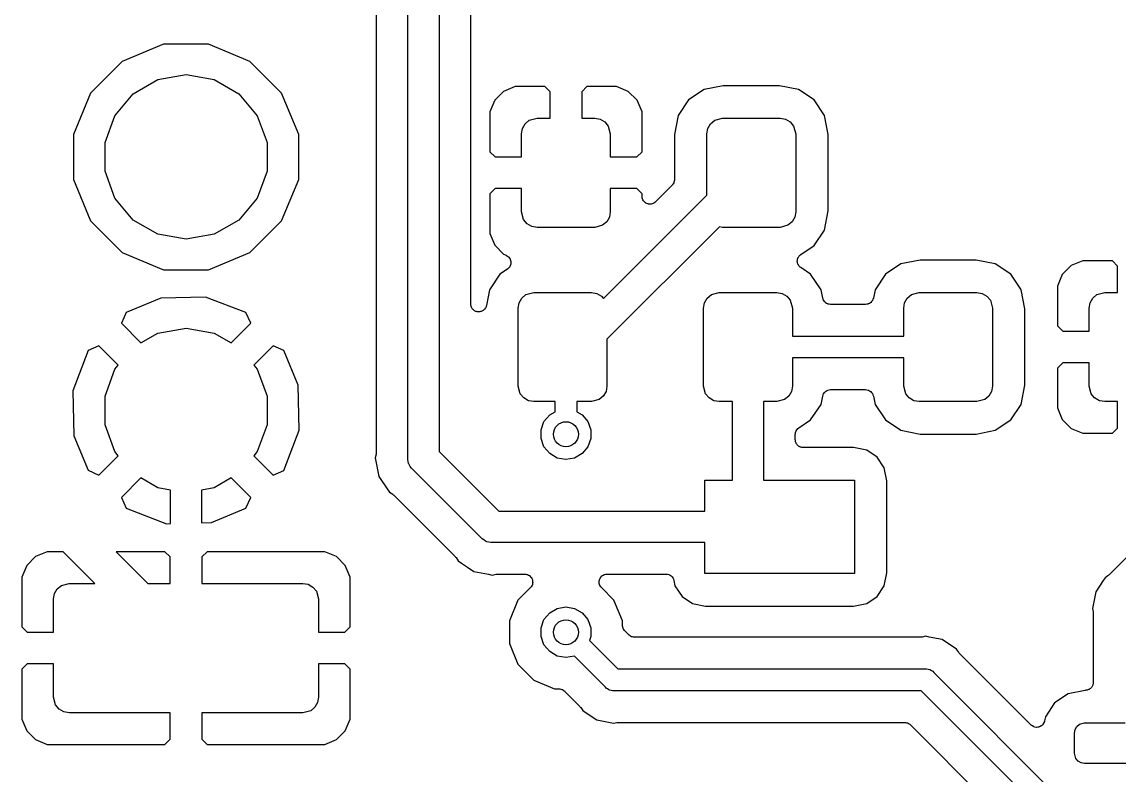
# Model space of a CAD drawing. Extents: x 51.7 to 143, y -96 to -37.9.
# Drawn here: x 110.52 to 128.13, y -68.71 to -56.64 of the extents above; entities that cross this region are included whole.
import ezdxf

# ---------------------------------------------------------------- set-up
doc = ezdxf.new("R2010")
doc.units = 0
doc.header["$MEASUREMENT"] = 0
doc.layers.add('BLACK', color=7, linetype='CONTINUOUS')

msp = doc.modelspace()

# ---------------------------------------------------------------- linework, layer by layer
at = {"layer": 'BLACK', "linetype": 'CONTINUOUS'}
for p, q in [((116.209, -53.3412), (116.209, -63.5398)), ((116.717, -63.6161), (116.717, -53.2649)), ((117.217, -53.3576), (117.217, -63.5234)), ((117.725, -61.1589), (117.725, -53.6206)), ((112.797, -56.993), (112.133, -57.2683)), ((113.517, -56.993), (112.797, -56.993)), ((114.181, -57.2683), (113.517, -56.993)), ((112.133, -57.2683), (111.624, -57.7769)), ((114.69, -57.7768), (114.181, -57.2683)), ((112.308, -57.7898), (112.706, -57.5606)), ((112.706, -57.5606), (113.157, -57.4809)), ((113.157, -57.4809), (113.608, -57.5606)), ((113.608, -57.5606), (114.006, -57.7898)), ((118.439, -57.672), (118.253, -57.7493)), ((118.915, -57.672), (118.439, -57.672)), ((118.999, -57.7564), (118.915, -57.672)), ((119.591, -57.672), (119.507, -57.7564)), ((120.067, -57.672), (119.591, -57.672)), ((120.253, -57.7493), (120.067, -57.672)), ((121.472, -57.7205), (121.222, -57.887)), ((121.778, -57.6596), (121.472, -57.7205)), ((122.678, -57.6596), (121.778, -57.6596)), ((122.984, -57.7205), (122.678, -57.6596)), ((123.234, -57.887), (122.984, -57.7205)), ((111.624, -57.7769), (111.349, -58.4414)), ((112.014, -58.141), (112.308, -57.7898)), ((114.006, -57.7898), (114.3, -58.141)), ((114.965, -58.4414), (114.69, -57.7768)), ((118.11, -57.8922), (118.032, -58.079)), ((118.253, -57.7493), (118.11, -57.8922)), ((118.999, -58.18), (118.999, -57.7564)), ((119.507, -57.7564), (119.507, -58.18)), ((120.396, -57.8922), (120.253, -57.7493)), ((120.474, -58.079), (120.396, -57.8922)), ((121.222, -57.887), (121.056, -58.1361)), ((123.4, -58.1361), (123.234, -57.887)), ((118.032, -58.079), (118.032, -58.7166)), ((120.474, -58.7166), (120.474, -58.079)), ((111.857, -58.5718), (112.014, -58.141)), ((114.3, -58.141), (114.457, -58.5718)), ((118.556, -58.3445), (118.599, -58.2693)), ((118.599, -58.2693), (118.665, -58.2135)), ((118.665, -58.2135), (118.79, -58.18)), ((118.79, -58.18), (118.999, -58.18)), ((119.507, -58.18), (119.715, -58.18)), ((119.715, -58.18), (119.801, -58.1951)), ((119.801, -58.1951), (119.876, -58.2385)), ((119.876, -58.2385), (119.932, -58.305)), ((121.056, -58.1361), (120.995, -58.4425)), ((121.531, -58.3445), (121.574, -58.2693)), ((121.574, -58.2693), (121.64, -58.2135)), ((121.64, -58.2135), (121.765, -58.18)), ((121.765, -58.18), (122.691, -58.18)), ((122.691, -58.18), (122.776, -58.1951)), ((122.776, -58.1951), (122.851, -58.2385)), ((122.851, -58.2385), (122.907, -58.305)), ((123.461, -58.4425), (123.4, -58.1361)), ((111.349, -58.4414), (111.349, -59.1606)), ((114.965, -59.1606), (114.965, -58.4414)), ((118.54, -58.43), (118.556, -58.3445)), ((118.54, -58.801), (118.54, -58.43)), ((119.932, -58.305), (119.965, -58.43)), ((119.965, -58.43), (119.965, -58.801)), ((120.995, -58.4425), (120.995, -59.1634)), ((121.515, -58.43), (121.531, -58.3445)), ((121.515, -59.4139), (121.515, -58.43)), ((122.907, -58.305), (122.941, -58.43)), ((122.941, -58.43), (122.941, -59.68)), ((123.461, -59.6675), (123.461, -58.4425)), ((111.857, -59.0302), (111.857, -58.5718)), ((114.457, -58.5718), (114.457, -59.0302)), ((118.032, -58.7166), (118.117, -58.801)), ((120.389, -58.801), (120.474, -58.7166)), ((118.117, -58.801), (118.54, -58.801)), ((119.965, -58.801), (120.389, -58.801)), ((112.014, -59.461), (111.857, -59.0302)), ((114.457, -59.0302), (114.3, -59.461)), ((111.349, -59.1606), (111.624, -59.8251)), ((114.69, -59.8252), (114.965, -59.1606)), ((118.117, -59.309), (118.032, -59.3934)), ((118.54, -59.309), (118.117, -59.309)), ((118.54, -59.68), (118.54, -59.309)), ((120.389, -59.309), (119.965, -59.309)), ((119.965, -59.309), (119.965, -59.68)), ((120.474, -59.3934), (120.389, -59.309)), ((120.958, -59.2532), (120.69, -59.5207)), ((120.961, -59.2486), (120.958, -59.2532)), ((120.965, -59.245), (120.961, -59.2486)), ((120.974, -59.2306), (120.965, -59.245)), ((120.983, -59.217), (120.974, -59.2306)), ((120.985, -59.2116), (120.983, -59.217)), ((120.987, -59.2068), (120.985, -59.2116)), ((120.99, -59.1905), (120.987, -59.2068)), ((120.995, -59.1744), (120.99, -59.1905)), ((120.995, -59.1634), (120.994, -59.1689)), ((120.994, -59.1689), (120.995, -59.1744)), ((112.308, -59.8122), (112.014, -59.461)), ((114.3, -59.461), (114.006, -59.8122)), ((118.032, -59.3934), (118.032, -60.031)), ((119.856, -61.0731), (121.515, -59.4139)), ((120.474, -59.4309), (120.474, -59.3934)), ((120.476, -59.4473), (120.474, -59.4309)), ((120.478, -59.4638), (120.476, -59.4473)), ((120.48, -59.4689), (120.478, -59.4638)), ((120.481, -59.4744), (120.48, -59.4689)), ((120.489, -59.4887), (120.481, -59.4744)), ((120.496, -59.5038), (120.489, -59.4887)), ((120.5, -59.5077), (120.496, -59.5038)), ((120.503, -59.5126), (120.5, -59.5077)), ((120.516, -59.5232), (120.503, -59.5126)), ((120.528, -59.535), (120.516, -59.5232)), ((120.533, -59.5373), (120.528, -59.535)), ((120.537, -59.5409), (120.533, -59.5373)), ((120.553, -59.5466), (120.537, -59.5409)), ((120.568, -59.5536), (120.553, -59.5466)), ((120.573, -59.5541), (120.568, -59.5536)), ((120.578, -59.556), (120.573, -59.5541)), ((120.595, -59.556), (120.578, -59.556)), ((120.612, -59.5574), (120.595, -59.556)), ((120.617, -59.556), (120.612, -59.5574)), ((120.623, -59.556), (120.617, -59.556)), ((120.638, -59.5503), (120.623, -59.556)), ((120.654, -59.546), (120.638, -59.5503)), ((120.659, -59.5428), (120.654, -59.546)), ((120.664, -59.5409), (120.659, -59.5428)), ((120.677, -59.5302), (120.664, -59.5409)), ((120.69, -59.5207), (120.677, -59.5302)), ((123.4, -59.9739), (123.461, -59.6675)), ((111.624, -59.8251), (112.133, -60.3337)), ((112.706, -60.0414), (112.308, -59.8122)), ((114.006, -59.8122), (113.608, -60.0414)), ((114.181, -60.3337), (114.69, -59.8252)), ((118.574, -59.805), (118.54, -59.68)), ((118.63, -59.8715), (118.574, -59.805)), ((119.907, -59.8407), (119.84, -59.8965)), ((119.95, -59.7655), (119.907, -59.8407)), ((119.965, -59.68), (119.95, -59.7655)), ((122.882, -59.8407), (122.816, -59.8965)), ((122.925, -59.7655), (122.882, -59.8407)), ((122.941, -59.68), (122.925, -59.7655)), ((118.032, -60.031), (118.11, -60.2178)), ((118.705, -59.9149), (118.63, -59.8715)), ((118.79, -59.93), (118.705, -59.9149)), ((119.715, -59.93), (118.79, -59.93)), ((119.84, -59.8965), (119.715, -59.93)), ((121.715, -59.9212), (119.911, -61.7251)), ((121.765, -59.93), (121.715, -59.9212)), ((122.691, -59.93), (121.765, -59.93)), ((122.816, -59.8965), (122.691, -59.93)), ((123.234, -60.223), (123.4, -59.9739)), ((113.157, -60.1211), (112.706, -60.0414)), ((113.608, -60.0414), (113.157, -60.1211)), ((112.133, -60.3337), (112.797, -60.609)), ((113.517, -60.609), (114.181, -60.3337)), ((118.11, -60.2178), (118.253, -60.3607)), ((118.253, -60.3607), (118.293, -60.3772)), ((118.293, -60.3772), (118.296, -60.3794)), ((118.296, -60.3794), (118.3, -60.3806)), ((118.3, -60.3806), (118.315, -60.3912)), ((122.996, -60.3892), (123.001, -60.3822)), ((123.001, -60.3822), (123.012, -60.374)), ((123.012, -60.374), (123.022, -60.3644)), ((123.022, -60.3644), (123.234, -60.223)), ((118.315, -60.3912), (118.33, -60.4009)), ((118.33, -60.4009), (118.332, -60.4042)), ((118.332, -60.4042), (118.336, -60.4067)), ((118.336, -60.4067), (118.346, -60.4216)), ((118.346, -60.4216), (118.357, -60.4358)), ((118.358, -60.5461), (118.351, -60.5627)), ((118.357, -60.4358), (118.358, -60.4399)), ((118.358, -60.4399), (118.36, -60.4433)), ((118.366, -60.53), (118.358, -60.5461)), ((118.36, -60.4433), (118.364, -60.4608)), ((118.364, -60.4608), (118.37, -60.4779)), ((118.368, -60.522), (118.366, -60.5259)), ((118.366, -60.5259), (118.366, -60.53)), ((118.369, -60.504), (118.368, -60.522)), ((118.371, -60.4862), (118.369, -60.504)), ((118.37, -60.4779), (118.37, -60.4821)), ((118.37, -60.4821), (118.371, -60.4862)), ((122.966, -60.4617), (122.969, -60.4483)), ((122.967, -60.47), (122.966, -60.4617)), ((122.966, -60.4783), (122.967, -60.47)), ((122.969, -60.4918), (122.966, -60.4783)), ((122.969, -60.4483), (122.971, -60.4345)), ((122.971, -60.5056), (122.969, -60.4918)), ((122.971, -60.4345), (122.974, -60.427)), ((122.974, -60.5131), (122.971, -60.5056)), ((122.974, -60.427), (122.976, -60.4189)), ((122.976, -60.5212), (122.974, -60.5131)), ((122.976, -60.4189), (122.984, -60.4074)), ((122.984, -60.5327), (122.976, -60.5212)), ((122.984, -60.4074), (122.99, -60.3949)), ((122.99, -60.5451), (122.984, -60.5327)), ((122.99, -60.3949), (122.996, -60.3892)), ((122.996, -60.5509), (122.99, -60.5451)), ((123.001, -60.5579), (122.996, -60.5509)), ((123.012, -60.5661), (123.001, -60.5579)), ((124.629, -60.5145), (124.38, -60.681)), ((124.936, -60.4536), (124.629, -60.5145)), ((125.835, -60.4536), (124.936, -60.4536)), ((126.142, -60.5145), (125.835, -60.4536)), ((126.391, -60.681), (126.142, -60.5145)), ((127.36, -60.5433), (127.217, -60.6862)), ((127.547, -60.466), (127.36, -60.5433)), ((128.022, -60.466), (127.547, -60.466)), ((128.106, -60.5504), (128.022, -60.466)), ((128.106, -60.974), (128.106, -60.5504)), ((112.797, -60.609), (113.517, -60.609)), ((118.193, -60.681), (118.027, -60.9301)), ((118.315, -60.6001), (118.193, -60.681)), ((118.318, -60.5972), (118.315, -60.6001)), ((118.321, -60.5952), (118.318, -60.5972)), ((118.333, -60.582), (118.321, -60.5952)), ((118.346, -60.5696), (118.333, -60.582)), ((118.348, -60.5658), (118.346, -60.5696)), ((118.351, -60.5627), (118.348, -60.5658)), ((123.022, -60.5756), (123.012, -60.5661)), ((123.18, -60.681), (123.022, -60.5756)), ((123.346, -60.9301), (123.18, -60.681)), ((124.38, -60.681), (124.214, -60.9301)), ((126.55, -60.9182), (126.391, -60.681)), ((127.217, -60.6862), (127.14, -60.873)), ((127.14, -60.873), (127.14, -61.5106)), ((112.75, -61.0667), (112.197, -61.2957)), ((113.471, -61.0485), (112.75, -61.0667)), ((114.117, -61.2974), (113.471, -61.0485)), ((118.027, -60.9301), (117.977, -61.1837)), ((118.502, -61.1385), (118.545, -61.0633)), ((118.545, -61.0633), (118.611, -61.0075)), ((118.611, -61.0075), (118.736, -60.974)), ((118.736, -60.974), (119.661, -60.974)), ((119.661, -60.974), (119.747, -60.9891)), ((119.747, -60.9891), (119.822, -61.0325)), ((119.822, -61.0325), (119.856, -61.0731)), ((121.477, -61.1385), (121.52, -61.0633)), ((121.52, -61.0633), (121.587, -61.0075)), ((121.587, -61.0075), (121.712, -60.974)), ((121.712, -60.974), (122.636, -60.974)), ((122.636, -60.974), (122.722, -60.9891)), ((122.722, -60.9891), (122.797, -61.0325)), ((122.797, -61.0325), (122.853, -61.099)), ((123.373, -61.0638), (123.346, -60.9301)), ((123.38, -61.0831), (123.373, -61.0638)), ((123.387, -61.1025), (123.38, -61.0831)), ((124.179, -61.0831), (124.172, -61.1025)), ((124.187, -61.0638), (124.179, -61.0831)), ((124.214, -60.9301), (124.187, -61.0638)), ((124.688, -61.1385), (124.731, -61.0633)), ((124.731, -61.0633), (124.798, -61.0075)), ((124.798, -61.0075), (124.923, -60.974)), ((124.923, -60.974), (125.848, -60.974)), ((125.848, -60.974), (125.934, -60.9891)), ((125.934, -60.9891), (126.009, -61.0325)), ((126.009, -61.0325), (126.065, -61.099)), ((126.55, -60.9183), (126.55, -60.9182)), ((126.557, -60.9301), (126.55, -60.9183)), ((126.618, -61.2365), (126.557, -60.9301)), ((127.663, -61.1385), (127.706, -61.0633)), ((127.706, -61.0633), (127.773, -61.0075)), ((127.773, -61.0075), (127.898, -60.974)), ((127.898, -60.974), (128.106, -60.974)), ((117.727, -61.1685), (117.725, -61.1589)), ((117.726, -61.1783), (117.727, -61.1685)), ((117.73, -61.1901), (117.726, -61.1783)), ((117.733, -61.2024), (117.73, -61.1901)), ((117.738, -61.2108), (117.733, -61.2024)), ((117.741, -61.22), (117.738, -61.2108)), ((117.748, -61.2298), (117.741, -61.22)), ((117.755, -61.2406), (117.748, -61.2298)), ((117.762, -61.2468), (117.755, -61.2406)), ((117.768, -61.2544), (117.762, -61.2468)), ((117.779, -61.2609), (117.768, -61.2544)), ((117.788, -61.2689), (117.779, -61.2609)), ((117.923, -61.2627), (117.915, -61.2689)), ((117.931, -61.258), (117.923, -61.2627)), ((117.94, -61.2486), (117.931, -61.258)), ((117.949, -61.2406), (117.94, -61.2486)), ((117.954, -61.2322), (117.949, -61.2406)), ((117.961, -61.2248), (117.954, -61.2322)), ((117.965, -61.2132), (117.961, -61.2248)), ((117.971, -61.2024), (117.965, -61.2132)), ((117.973, -61.1928), (117.971, -61.2024)), ((117.977, -61.1837), (117.973, -61.1928)), ((118.486, -61.224), (118.502, -61.1385)), ((118.486, -62.474), (118.486, -61.224)), ((121.462, -61.224), (121.477, -61.1385)), ((121.462, -62.474), (121.462, -61.224)), ((122.853, -61.099), (122.886, -61.224)), ((122.886, -61.224), (122.886, -61.674)), ((123.388, -61.1036), (123.387, -61.1025)), ((123.389, -61.1049), (123.388, -61.1036)), ((123.402, -61.1205), (123.389, -61.1049)), ((123.416, -61.1363), (123.402, -61.1205)), ((123.417, -61.137), (123.416, -61.1363)), ((123.418, -61.138), (123.417, -61.137)), ((123.436, -61.148), (123.418, -61.138)), ((123.454, -61.1583), (123.436, -61.148)), ((123.455, -61.1586), (123.454, -61.1583)), ((123.456, -61.1593), (123.455, -61.1586)), ((123.477, -61.1624), (123.456, -61.1593)), ((123.497, -61.166), (123.477, -61.1624)), ((124.062, -61.166), (123.497, -61.166)), ((124.083, -61.1624), (124.062, -61.166)), ((124.103, -61.1593), (124.083, -61.1624)), ((124.104, -61.1586), (124.103, -61.1593)), ((124.106, -61.1583), (124.104, -61.1586)), ((124.124, -61.148), (124.106, -61.1583)), ((124.142, -61.138), (124.124, -61.148)), ((124.143, -61.137), (124.142, -61.138)), ((124.144, -61.1363), (124.143, -61.137)), ((124.157, -61.1205), (124.144, -61.1363)), ((124.171, -61.1049), (124.157, -61.1205)), ((124.172, -61.1025), (124.171, -61.1036)), ((124.171, -61.1036), (124.171, -61.1049)), ((124.673, -61.224), (124.688, -61.1385)), ((124.673, -61.674), (124.673, -61.224)), ((126.065, -61.099), (126.098, -61.224)), ((126.098, -61.224), (126.098, -62.474)), ((126.618, -62.4615), (126.618, -61.2365)), ((127.648, -61.224), (127.663, -61.1385)), ((127.648, -61.595), (127.648, -61.224)), ((112.197, -61.2957), (112.119, -61.468)), ((114.195, -61.468), (114.117, -61.2974)), ((117.798, -61.2723), (117.788, -61.2689)), ((117.806, -61.2773), (117.798, -61.2723)), ((117.818, -61.2797), (117.806, -61.2773)), ((117.83, -61.284), (117.818, -61.2797)), ((117.84, -61.284), (117.83, -61.284)), ((117.849, -61.2859), (117.84, -61.284)), ((117.862, -61.284), (117.849, -61.2859)), ((117.874, -61.284), (117.862, -61.284)), ((117.883, -61.2807), (117.874, -61.284)), ((117.893, -61.2792), (117.883, -61.2807)), ((117.904, -61.2732), (117.893, -61.2792)), ((117.915, -61.2689), (117.904, -61.2732)), ((112.119, -61.468), (112.433, -61.7819)), ((112.706, -61.6246), (113.157, -61.5449)), ((113.157, -61.5449), (113.608, -61.6246)), ((113.881, -61.7819), (114.195, -61.468)), ((127.14, -61.5106), (127.224, -61.595)), ((127.224, -61.595), (127.648, -61.595)), ((112.433, -61.7819), (112.706, -61.6246)), ((113.608, -61.6246), (113.881, -61.7819)), ((119.911, -61.7251), (119.911, -62.474)), ((122.886, -61.674), (124.673, -61.674)), ((111.589, -61.9046), (111.341, -62.5509)), ((111.76, -61.8272), (111.589, -61.9046)), ((112.07, -62.1376), (111.76, -61.8272)), ((114.554, -61.8272), (114.244, -62.1376)), ((114.726, -61.9054), (114.554, -61.8272)), ((114.955, -62.4584), (114.726, -61.9054)), ((112.014, -62.205), (112.07, -62.1376)), ((114.244, -62.1376), (114.3, -62.205)), ((124.673, -62.024), (122.886, -62.024)), ((122.886, -62.024), (122.886, -62.474)), ((124.673, -62.474), (124.673, -62.024)), ((127.224, -62.103), (127.14, -62.1874)), ((127.648, -62.103), (127.224, -62.103)), ((127.648, -62.474), (127.648, -62.103)), ((111.857, -62.6358), (112.014, -62.205)), ((114.3, -62.205), (114.457, -62.6358)), ((127.14, -62.1874), (127.14, -62.825)), ((114.973, -63.1791), (114.955, -62.4584)), ((118.52, -62.599), (118.486, -62.474)), ((119.911, -62.474), (119.896, -62.5595)), ((121.495, -62.599), (121.462, -62.474)), ((122.886, -62.474), (122.871, -62.5595)), ((124.706, -62.599), (124.673, -62.474)), ((126.098, -62.474), (126.083, -62.5595)), ((126.557, -62.7679), (126.618, -62.4615)), ((127.681, -62.599), (127.648, -62.474)), ((111.341, -62.5509), (111.359, -63.2716)), ((111.857, -63.0942), (111.857, -62.6358)), ((114.457, -62.6358), (114.457, -63.0942)), ((118.576, -62.6655), (118.52, -62.599)), ((118.651, -62.7089), (118.576, -62.6655)), ((119.853, -62.6347), (119.786, -62.6905)), ((119.896, -62.5595), (119.853, -62.6347)), ((121.551, -62.6655), (121.495, -62.599)), ((121.626, -62.7089), (121.551, -62.6655)), ((122.828, -62.6347), (122.761, -62.6905)), ((122.871, -62.5595), (122.828, -62.6347)), ((123.346, -62.7679), (123.373, -62.6342)), ((123.373, -62.6342), (123.38, -62.6149)), ((123.38, -62.6149), (123.387, -62.5955)), ((123.387, -62.5955), (123.388, -62.5944)), ((123.388, -62.5944), (123.389, -62.5931)), ((123.389, -62.5931), (123.402, -62.5775)), ((123.402, -62.5775), (123.416, -62.5617)), ((123.416, -62.5617), (123.417, -62.561)), ((123.417, -62.561), (123.418, -62.56)), ((123.418, -62.56), (123.436, -62.55)), ((123.436, -62.55), (123.454, -62.5397)), ((123.454, -62.5397), (123.455, -62.5394)), ((123.455, -62.5394), (123.456, -62.5387)), ((123.456, -62.5387), (123.477, -62.5356)), ((123.477, -62.5356), (123.497, -62.532)), ((123.497, -62.532), (124.062, -62.532)), ((124.062, -62.532), (124.083, -62.5356)), ((124.083, -62.5356), (124.103, -62.5387)), ((124.103, -62.5387), (124.104, -62.5394)), ((124.104, -62.5394), (124.106, -62.5397)), ((124.106, -62.5397), (124.124, -62.55)), ((124.124, -62.55), (124.142, -62.56)), ((124.142, -62.56), (124.143, -62.561)), ((124.143, -62.561), (124.144, -62.5617)), ((124.144, -62.5617), (124.157, -62.5775)), ((124.157, -62.5775), (124.171, -62.5931)), ((124.171, -62.5931), (124.171, -62.5944)), ((124.171, -62.5944), (124.172, -62.5955)), ((124.172, -62.5955), (124.179, -62.6149)), ((124.179, -62.6149), (124.187, -62.6342)), ((124.187, -62.6342), (124.214, -62.7679)), ((124.762, -62.6655), (124.706, -62.599)), ((124.837, -62.7089), (124.762, -62.6655)), ((126.04, -62.6347), (125.973, -62.6905)), ((126.083, -62.5595), (126.04, -62.6347)), ((127.737, -62.6655), (127.681, -62.599)), ((127.812, -62.7089), (127.737, -62.6655)), ((118.736, -62.724), (118.651, -62.7089)), ((119.078, -62.724), (118.736, -62.724)), ((119.078, -62.8852), (119.078, -62.724)), ((119.661, -62.724), (119.428, -62.724)), ((119.428, -62.724), (119.428, -62.8852)), ((119.786, -62.6905), (119.661, -62.724)), ((121.712, -62.724), (121.626, -62.7089)), ((121.924, -62.724), (121.712, -62.724)), ((121.924, -63.981), (121.924, -62.724)), ((122.636, -62.724), (122.424, -62.724)), ((122.424, -62.724), (122.424, -63.981)), ((122.761, -62.6905), (122.636, -62.724)), ((123.18, -63.017), (123.346, -62.7679)), ((124.214, -62.7679), (124.38, -63.017)), ((124.923, -62.724), (124.837, -62.7089)), ((125.848, -62.724), (124.923, -62.724)), ((125.973, -62.6905), (125.848, -62.724)), ((126.391, -63.017), (126.557, -62.7679)), ((127.14, -62.825), (127.217, -63.0118)), ((127.898, -62.724), (127.812, -62.7089)), ((128.106, -62.724), (127.898, -62.724)), ((128.106, -63.1476), (128.106, -62.724)), ((118.901, -63.0429), (118.992, -62.9349)), ((118.992, -62.9349), (119.078, -62.8852)), ((119.428, -62.8852), (119.514, -62.9349)), ((119.514, -62.9349), (119.605, -63.0429)), ((122.988, -63.1447), (123.18, -63.017)), ((124.38, -63.017), (124.629, -63.1835)), ((126.142, -63.1835), (126.391, -63.017)), ((127.217, -63.0118), (127.36, -63.1547)), ((112.014, -63.525), (111.857, -63.0942)), ((114.457, -63.0942), (114.3, -63.525)), ((114.725, -63.8254), (114.973, -63.1791)), ((118.853, -63.1755), (118.901, -63.0429)), ((118.853, -63.3165), (118.853, -63.1755)), ((119.605, -63.0429), (119.653, -63.1755)), ((119.653, -63.1755), (119.653, -63.3165)), ((122.94, -63.2069), (122.949, -63.1913)), ((122.949, -63.1913), (122.957, -63.1752)), ((122.957, -63.1752), (122.96, -63.1723)), ((122.96, -63.1723), (122.962, -63.1687)), ((122.962, -63.1687), (122.975, -63.1571)), ((122.975, -63.1571), (122.988, -63.1447)), ((124.629, -63.1835), (124.936, -63.2444)), ((125.835, -63.2444), (126.142, -63.1835)), ((127.36, -63.1547), (127.547, -63.232)), ((128.022, -63.232), (128.106, -63.1476)), ((111.359, -63.2716), (111.588, -63.8246)), ((118.901, -63.4491), (118.853, -63.3165)), ((119.653, -63.3165), (119.605, -63.4491)), ((122.932, -63.2503), (122.935, -63.2326)), ((122.932, -63.3336), (122.932, -63.2503)), ((122.934, -63.3445), (122.932, -63.3336)), ((122.934, -63.3556), (122.934, -63.3445)), ((122.938, -63.3661), (122.934, -63.3556)), ((122.935, -63.2326), (122.937, -63.2148)), ((122.937, -63.2148), (122.939, -63.211)), ((122.94, -63.377), (122.938, -63.3661)), ((122.939, -63.211), (122.94, -63.2069)), ((124.936, -63.2444), (125.835, -63.2444)), ((127.547, -63.232), (128.022, -63.232)), ((112.07, -63.5924), (112.014, -63.525)), ((114.3, -63.525), (114.244, -63.5924)), ((116.209, -63.5398), (116.207, -63.5521)), ((116.207, -63.5521), (116.207, -63.5646)), ((117.217, -63.5234), (118.175, -64.481)), ((118.992, -63.5571), (118.901, -63.4491)), ((119.605, -63.4491), (119.514, -63.5571)), ((122.945, -63.3866), (122.94, -63.377)), ((122.949, -63.3971), (122.945, -63.3866)), ((122.956, -63.4056), (122.949, -63.3971)), ((122.962, -63.4152), (122.956, -63.4056)), ((122.97, -63.4223), (122.962, -63.4152)), ((122.977, -63.4308), (122.97, -63.4223)), ((122.987, -63.4364), (122.977, -63.4308)), ((122.995, -63.4435), (122.987, -63.4364)), ((123.006, -63.4473), (122.995, -63.4435)), ((123.016, -63.4529), (123.006, -63.4473)), ((123.027, -63.4548), (123.016, -63.4529)), ((123.037, -63.4586), (123.027, -63.4548)), ((123.048, -63.4586), (123.037, -63.4586)), ((123.059, -63.4606), (123.048, -63.4586)), ((123.869, -63.4606), (123.059, -63.4606)), ((124.08, -63.5025), (123.869, -63.4606)), ((124.248, -63.6148), (124.08, -63.5025)), ((111.76, -63.9028), (112.07, -63.5924)), ((114.244, -63.5924), (114.554, -63.9028)), ((116.207, -63.5646), (116.194, -63.627)), ((116.194, -63.627), (116.253, -63.9228)), ((116.714, -63.6491), (116.717, -63.6161)), ((116.723, -63.6812), (116.714, -63.6491)), ((116.728, -63.7138), (116.723, -63.6812)), ((116.734, -63.7235), (116.728, -63.7138)), ((116.737, -63.7343), (116.734, -63.7235)), ((119.114, -63.6277), (118.992, -63.5571)), ((119.253, -63.6522), (119.114, -63.6277)), ((119.392, -63.6277), (119.253, -63.6522)), ((119.514, -63.5571), (119.392, -63.6277)), ((124.361, -63.7828), (124.248, -63.6148)), ((111.588, -63.8246), (111.76, -63.9028)), ((114.554, -63.9028), (114.725, -63.8254)), ((116.756, -63.7615), (116.737, -63.7343)), ((116.773, -63.7902), (116.756, -63.7615)), ((116.798, -63.8115), (116.773, -63.7902)), ((117.887, -64.9001), (116.798, -63.8115)), ((124.402, -63.9935), (124.361, -63.7828)), ((112.433, -63.9481), (112.119, -64.262)), ((112.706, -64.1054), (112.433, -63.9481)), ((113.881, -63.9481), (113.608, -64.1054)), ((114.195, -64.262), (113.881, -63.9481)), ((116.253, -63.9228), (116.385, -64.1206)), ((121.482, -64.481), (121.482, -63.981)), ((121.482, -63.981), (121.924, -63.981)), ((122.424, -63.981), (123.882, -63.981)), ((123.882, -63.981), (123.882, -65.481)), ((124.402, -65.4685), (124.402, -63.9935)), ((112.907, -64.141), (112.706, -64.1054)), ((112.907, -64.6799), (112.907, -64.141)), ((113.608, -64.1054), (113.407, -64.141)), ((113.407, -64.141), (113.407, -64.6673)), ((116.385, -64.1206), (116.385, -64.1206)), ((116.385, -64.1206), (116.421, -64.1735)), ((116.421, -64.1735), (116.473, -64.2088)), ((116.473, -64.2088), (116.482, -64.2175)), ((116.482, -64.2175), (116.493, -64.2246)), ((116.493, -64.2246), (117.473, -65.2054)), ((112.119, -64.262), (112.197, -64.4326)), ((114.117, -64.4343), (114.195, -64.262)), ((112.197, -64.4326), (112.843, -64.6815)), ((113.564, -64.6633), (114.117, -64.4343)), ((118.175, -64.481), (121.482, -64.481)), ((128.91, -64.561), (127.97, -65.5006)), ((112.843, -64.6815), (112.907, -64.6799)), ((113.407, -64.6673), (113.564, -64.6633)), ((117.908, -64.9255), (117.887, -64.9001)), ((117.937, -64.942), (117.908, -64.9255)), ((117.964, -64.9611), (117.937, -64.942)), ((110.931, -65.1295), (110.744, -65.2068)), ((111.187, -65.1295), (110.931, -65.1295)), ((111.695, -65.6375), (111.187, -65.1295)), ((112.036, -65.1295), (112.544, -65.6375)), ((112.819, -65.1295), (112.036, -65.1295)), ((112.903, -65.2139), (112.819, -65.1295)), ((113.495, -65.1295), (113.411, -65.2139)), ((115.383, -65.1295), (113.495, -65.1295)), ((115.57, -65.2068), (115.383, -65.1295)), ((117.975, -64.964), (117.964, -64.9611)), ((117.984, -64.9695), (117.975, -64.964)), ((118.017, -64.9753), (117.984, -64.9695)), ((118.049, -64.9839), (118.017, -64.9753)), ((118.082, -64.981), (118.049, -64.9839)), ((121.482, -64.981), (118.082, -64.981)), ((121.482, -65.481), (121.482, -64.981)), ((110.744, -65.2068), (110.601, -65.3497)), ((112.903, -65.6375), (112.903, -65.2139)), ((113.411, -65.2139), (113.411, -65.6375)), ((115.713, -65.3497), (115.57, -65.2068)), ((117.473, -65.2054), (117.481, -65.2156)), ((117.481, -65.2156), (117.489, -65.2246)), ((117.489, -65.2246), (117.525, -65.2775)), ((117.525, -65.2775), (117.577, -65.3128)), ((110.601, -65.3497), (110.524, -65.5365)), ((115.79, -65.5365), (115.713, -65.3497)), ((117.577, -65.3128), (117.674, -65.3774)), ((117.674, -65.3774), (117.674, -65.3774)), ((117.674, -65.3774), (117.775, -65.445)), ((117.775, -65.445), (118.009, -65.4914)), ((123.882, -65.481), (121.482, -65.481)), ((124.361, -65.6792), (124.402, -65.4685)), ((110.524, -65.5365), (110.524, -66.3366)), ((111.157, -65.671), (111.282, -65.6375)), ((111.282, -65.6375), (111.695, -65.6375)), ((112.544, -65.6375), (112.903, -65.6375)), ((113.411, -65.6375), (115.032, -65.6375)), ((115.032, -65.6375), (115.118, -65.6526)), ((115.118, -65.6526), (115.193, -65.696)), ((115.79, -66.3366), (115.79, -65.5365)), ((118.009, -65.4914), (118.009, -65.4914)), ((118.009, -65.4914), (118.071, -65.5038)), ((118.071, -65.5038), (118.133, -65.4914)), ((118.133, -65.4914), (118.146, -65.4912)), ((118.146, -65.4912), (118.158, -65.489)), ((118.158, -65.489), (118.594, -65.489)), ((118.594, -65.489), (118.611, -65.4919)), ((118.611, -65.4919), (118.627, -65.4933)), ((118.627, -65.4933), (118.632, -65.4957)), ((118.632, -65.4957), (118.638, -65.4967)), ((118.638, -65.4967), (118.652, -65.505)), ((118.652, -65.505), (118.667, -65.512)), ((118.667, -65.512), (118.671, -65.5159)), ((118.671, -65.5159), (118.676, -65.5187)), ((118.676, -65.5187), (118.687, -65.5314)), ((118.687, -65.5314), (118.698, -65.5432)), ((118.698, -65.5432), (118.701, -65.5482)), ((118.701, -65.5482), (118.704, -65.5525)), ((118.704, -65.5525), (118.71, -65.5681)), ((118.714, -65.6536), (118.709, -65.6697)), ((118.71, -65.5681), (118.717, -65.5831)), ((118.719, -65.6381), (118.714, -65.6536)), ((118.717, -65.5831), (118.717, -65.5887)), ((118.717, -65.5887), (118.719, -65.5939)), ((118.719, -65.5939), (118.719, -65.6105)), ((118.719, -65.6105), (118.721, -65.6271)), ((118.721, -65.6271), (118.719, -65.6325)), ((118.719, -65.6325), (118.719, -65.6381)), ((119.785, -65.6271), (119.787, -65.6105)), ((119.787, -65.6325), (119.785, -65.6271)), ((119.787, -65.5939), (119.789, -65.5887)), ((119.787, -65.6105), (119.787, -65.5939)), ((119.787, -65.6381), (119.787, -65.6325)), ((119.792, -65.6536), (119.787, -65.6381)), ((119.789, -65.5831), (119.796, -65.5681)), ((119.789, -65.5887), (119.789, -65.5831)), ((119.797, -65.6697), (119.792, -65.6536)), ((119.796, -65.5681), (119.802, -65.5525)), ((119.802, -65.5525), (119.805, -65.5482)), ((119.805, -65.5482), (119.808, -65.5432)), ((119.808, -65.5432), (119.819, -65.5314)), ((119.819, -65.5314), (119.83, -65.5187)), ((119.83, -65.5187), (119.835, -65.5159)), ((119.835, -65.5159), (119.839, -65.512)), ((119.839, -65.512), (119.854, -65.505)), ((119.854, -65.505), (119.868, -65.4967)), ((119.868, -65.4967), (119.874, -65.4957)), ((119.874, -65.4957), (119.879, -65.4933)), ((119.879, -65.4933), (119.895, -65.4919)), ((119.895, -65.4919), (119.912, -65.489)), ((119.912, -65.489), (120.861, -65.489)), ((120.861, -65.489), (120.882, -65.4926)), ((120.882, -65.4926), (120.902, -65.4957)), ((120.902, -65.4957), (120.903, -65.4964)), ((120.903, -65.4964), (120.905, -65.4967)), ((120.905, -65.4967), (120.923, -65.507)), ((120.923, -65.507), (120.941, -65.517)), ((120.941, -65.517), (120.942, -65.518)), ((120.942, -65.518), (120.943, -65.5187)), ((120.943, -65.5187), (120.956, -65.5346)), ((120.956, -65.5346), (120.97, -65.5501)), ((120.97, -65.5501), (120.97, -65.5514)), ((120.97, -65.5514), (120.971, -65.5525)), ((120.971, -65.5525), (120.978, -65.5719)), ((120.978, -65.5719), (120.986, -65.5912)), ((120.986, -65.5912), (121.003, -65.6792)), ((127.873, -65.5942), (127.754, -65.7735)), ((127.905, -65.5476), (127.873, -65.5942)), ((127.951, -65.5164), (127.905, -65.5476)), ((127.96, -65.5078), (127.951, -65.5164)), ((127.97, -65.5006), (127.96, -65.5078)), ((111.032, -65.8875), (111.047, -65.802)), ((111.047, -65.802), (111.09, -65.7268)), ((111.09, -65.7268), (111.157, -65.671)), ((115.193, -65.696), (115.249, -65.7625)), ((115.249, -65.7625), (115.282, -65.8875)), ((118.684, -65.7058), (118.483, -65.9067)), ((118.694, -65.6922), (118.684, -65.7058)), ((118.704, -65.6795), (118.694, -65.6922)), ((118.706, -65.6743), (118.704, -65.6795)), ((118.709, -65.6697), (118.706, -65.6743)), ((119.8, -65.6742), (119.797, -65.6697)), ((119.802, -65.6795), (119.8, -65.6742)), ((119.812, -65.6922), (119.802, -65.6795)), ((119.822, -65.7058), (119.812, -65.6922)), ((120.023, -65.9067), (119.822, -65.7058)), ((121.003, -65.6792), (121.116, -65.8472)), ((124.248, -65.8472), (124.361, -65.6792)), ((127.754, -65.7735), (127.701, -66.04)), ((111.032, -66.421), (111.032, -65.8875)), ((115.282, -65.8875), (115.282, -66.421)), ((118.483, -65.9067), (118.345, -66.2404)), ((119.114, -66.0393), (119.253, -66.0148)), ((119.253, -66.0148), (119.392, -66.0393)), ((120.161, -66.2404), (120.023, -65.9067)), ((121.116, -65.8472), (121.284, -65.9595)), ((121.284, -65.9595), (121.495, -66.0014)), ((121.495, -66.0014), (123.869, -66.0014)), ((123.869, -66.0014), (124.08, -65.9595)), ((124.08, -65.9595), (124.248, -65.8472)), ((118.901, -66.2179), (118.992, -66.1099)), ((118.992, -66.1099), (119.114, -66.0393)), ((119.392, -66.0393), (119.514, -66.1099)), ((119.514, -66.1099), (119.605, -66.2179)), ((127.701, -66.04), (127.712, -66.095)), ((127.712, -66.095), (127.712, -66.1075)), ((127.712, -66.1075), (127.714, -66.1198)), ((127.714, -66.1198), (127.714, -67.2266)), ((110.524, -66.3366), (110.608, -66.421)), ((115.706, -66.421), (115.79, -66.3366)), ((118.345, -66.2404), (118.345, -66.6016)), ((118.853, -66.3505), (118.901, -66.2179)), ((118.853, -66.4915), (118.853, -66.3505)), ((119.605, -66.2179), (119.653, -66.3505)), ((119.653, -66.3505), (119.653, -66.4915)), ((120.161, -66.3105), (120.161, -66.2404)), ((120.162, -66.316), (120.161, -66.3105)), ((120.161, -66.3216), (120.162, -66.316)), ((120.166, -66.3376), (120.161, -66.3216)), ((120.169, -66.3539), (120.166, -66.3376)), ((120.171, -66.3588), (120.169, -66.3539)), ((120.173, -66.3642), (120.171, -66.3588)), ((120.182, -66.3777), (120.173, -66.3642)), ((110.608, -66.421), (111.032, -66.421)), ((115.282, -66.421), (115.706, -66.421)), ((118.901, -66.6241), (118.853, -66.4915)), ((119.653, -66.4915), (119.631, -66.5516)), ((120.191, -66.3921), (120.182, -66.3777)), ((120.195, -66.3957), (120.191, -66.3921)), ((120.198, -66.4003), (120.195, -66.3957)), ((120.261, -66.4628), (120.198, -66.4003)), ((120.265, -66.466), (120.261, -66.4628)), ((120.269, -66.4703), (120.265, -66.466)), ((120.283, -66.4786), (120.269, -66.4703)), ((120.297, -66.4881), (120.283, -66.4786)), ((120.302, -66.4895), (120.297, -66.4881)), ((120.307, -66.4923), (120.302, -66.4895)), ((120.323, -66.4952), (120.307, -66.4923)), ((120.339, -66.4995), (120.323, -66.4952)), ((120.345, -66.499), (120.339, -66.4995)), ((120.351, -66.5), (120.345, -66.499)), ((124.946, -66.5), (120.351, -66.5)), ((124.959, -66.4978), (124.946, -66.5)), ((124.971, -66.4976), (124.959, -66.4978)), ((125.026, -66.4866), (124.971, -66.4976)), ((125.081, -66.4976), (125.026, -66.4866)), ((125.292, -66.5396), (125.081, -66.4976)), ((125.081, -66.4976), (125.081, -66.4976)), ((125.518, -66.6906), (125.292, -66.5396)), ((118.345, -66.6016), (118.483, -66.9353)), ((118.992, -66.7321), (118.901, -66.6241)), ((119.631, -66.5516), (120.087, -67.008)), ((125.55, -66.7372), (125.518, -66.6906)), ((119.114, -66.8027), (118.992, -66.7321)), ((119.253, -66.8272), (119.114, -66.8027)), ((119.388, -66.8034), (119.253, -66.8272)), ((119.886, -67.3013), (119.388, -66.8034)), ((125.558, -66.7462), (125.55, -66.7372)), ((125.565, -66.7565), (125.558, -66.7462)), ((126.718, -67.9091), (125.565, -66.7565)), ((110.608, -66.929), (110.524, -67.0134)), ((110.524, -67.0134), (110.524, -67.8135)), ((111.032, -66.929), (110.608, -66.929)), ((111.032, -67.4625), (111.032, -66.929)), ((115.282, -66.929), (115.282, -67.4625)), ((115.706, -66.929), (115.282, -66.929)), ((115.79, -67.0134), (115.706, -66.929)), ((115.79, -67.8135), (115.79, -67.0134)), ((118.483, -66.9353), (118.739, -67.1908)), ((120.087, -67.008), (125.018, -67.008)), ((125.018, -67.008), (125.041, -67.006)), ((125.041, -67.006), (125.064, -67.012)), ((125.064, -67.012), (125.087, -67.016)), ((125.087, -67.016), (125.094, -67.0199)), ((125.094, -67.0199), (125.101, -67.022)), ((125.101, -67.022), (125.12, -67.0353)), ((125.12, -67.0353), (125.14, -67.0469)), ((125.14, -67.0469), (125.155, -67.0647)), ((125.155, -67.0647), (127.384, -69.294)), ((118.739, -67.1908), (119.072, -67.329)), ((127.712, -67.2486), (127.708, -67.2591)), ((127.714, -67.2266), (127.712, -67.2375)), ((127.712, -67.2375), (127.712, -67.2486)), ((119.072, -67.329), (119.142, -67.329)), ((119.142, -67.329), (119.148, -67.33)), ((119.148, -67.33), (119.154, -67.3295)), ((119.154, -67.3295), (119.17, -67.3338)), ((119.17, -67.3338), (119.186, -67.3367)), ((119.186, -67.3367), (119.191, -67.3395)), ((119.191, -67.3395), (119.196, -67.3409)), ((119.196, -67.3409), (119.21, -67.3504)), ((119.21, -67.3504), (119.224, -67.3587)), ((119.224, -67.3587), (119.228, -67.363)), ((119.228, -67.363), (119.232, -67.3662)), ((119.232, -67.3662), (119.476, -67.6095)), ((119.901, -67.3191), (119.886, -67.3013)), ((119.921, -67.3307), (119.901, -67.3191)), ((119.94, -67.344), (119.921, -67.3307)), ((119.947, -67.3461), (119.94, -67.344)), ((119.954, -67.35), (119.947, -67.3461)), ((119.977, -67.354), (119.954, -67.35)), ((120, -67.36), (119.977, -67.354)), ((120.023, -67.358), (120, -67.36)), ((124.954, -67.358), (120.023, -67.358)), ((127.183, -69.5873), (124.954, -67.358)), ((127.314, -67.4078), (127.093, -67.5553)), ((127.587, -67.3535), (127.314, -67.4078)), ((127.598, -67.3516), (127.587, -67.3535)), ((127.609, -67.3516), (127.598, -67.3516)), ((127.619, -67.3478), (127.609, -67.3516)), ((127.63, -67.3459), (127.619, -67.3478)), ((127.64, -67.3403), (127.63, -67.3459)), ((127.65, -67.3365), (127.64, -67.3403)), ((127.659, -67.3294), (127.65, -67.3365)), ((127.669, -67.3238), (127.659, -67.3294)), ((127.676, -67.3153), (127.669, -67.3238)), ((127.684, -67.3082), (127.676, -67.3153)), ((127.69, -67.2986), (127.684, -67.3082)), ((127.697, -67.2901), (127.69, -67.2986)), ((127.701, -67.2796), (127.697, -67.2901)), ((127.706, -67.27), (127.701, -67.2796)), ((127.708, -67.2591), (127.706, -67.27)), ((111.065, -67.5875), (111.032, -67.4625)), ((111.121, -67.654), (111.065, -67.5875)), ((115.267, -67.548), (115.224, -67.6232)), ((115.282, -67.4625), (115.267, -67.548)), ((127.093, -67.5553), (126.946, -67.7761)), ((111.196, -67.6974), (111.121, -67.654)), ((111.282, -67.7125), (111.196, -67.6974)), ((112.903, -67.7125), (111.282, -67.7125)), ((112.903, -68.1361), (112.903, -67.7125)), ((115.032, -67.7125), (113.411, -67.7125)), ((113.411, -67.7125), (113.411, -68.1361)), ((115.157, -67.679), (115.032, -67.7125)), ((115.224, -67.6232), (115.157, -67.679)), ((119.476, -67.6095), (119.483, -67.6198)), ((119.483, -67.6198), (119.491, -67.6288)), ((119.491, -67.6288), (119.523, -67.6754)), ((119.523, -67.6754), (119.624, -67.7434)), ((119.624, -67.7434), (119.624, -67.7434)), ((119.624, -67.7434), (119.749, -67.8264)), ((126.946, -67.7761), (126.932, -67.844)), ((110.524, -67.8135), (110.601, -68.0003)), ((115.713, -68.0003), (115.79, -67.8135)), ((119.749, -67.8264), (120.015, -67.8794)), ((120.015, -67.8794), (120.07, -67.8684)), ((120.07, -67.8684), (120.082, -67.8682)), ((120.082, -67.8682), (120.095, -67.866)), ((120.095, -67.866), (124.69, -67.866)), ((124.69, -67.866), (124.696, -67.867)), ((124.696, -67.867), (124.702, -67.8665)), ((124.702, -67.8665), (124.718, -67.8708)), ((124.718, -67.8708), (124.734, -67.8737)), ((124.734, -67.8737), (124.739, -67.8765)), ((124.739, -67.8765), (124.744, -67.8779)), ((124.744, -67.8779), (124.758, -67.8874)), ((124.758, -67.8874), (124.772, -67.8957)), ((124.772, -67.8957), (124.776, -67.9)), ((124.776, -67.9), (124.78, -67.9032)), ((124.78, -67.9032), (126.641, -69.7642)), ((126.721, -67.9115), (126.718, -67.9091)), ((126.724, -67.9147), (126.721, -67.9115)), ((126.739, -67.9241), (126.724, -67.9147)), ((126.754, -67.9344), (126.739, -67.9241)), ((126.758, -67.9354), (126.754, -67.9344)), ((126.762, -67.9376), (126.758, -67.9354)), ((126.779, -67.9411), (126.762, -67.9376)), ((126.797, -67.9458), (126.779, -67.9411)), ((126.801, -67.9454), (126.797, -67.9458)), ((126.805, -67.9462), (126.801, -67.9454)), ((126.823, -67.9435), (126.805, -67.9462)), ((126.841, -67.9419), (126.823, -67.9435)), ((126.844, -67.9402), (126.841, -67.9419)), ((126.849, -67.9395), (126.844, -67.9402)), ((126.864, -67.9309), (126.849, -67.9395)), ((126.881, -67.9233), (126.864, -67.9309)), ((126.884, -67.9203), (126.881, -67.9233)), ((126.887, -67.9183), (126.884, -67.9203)), ((126.899, -67.9048), (126.887, -67.9183)), ((126.912, -67.8921), (126.899, -67.9048)), ((126.914, -67.8883), (126.912, -67.8921)), ((126.916, -67.8851), (126.914, -67.8883)), ((126.923, -67.8684), (126.916, -67.8851)), ((126.93, -67.8521), (126.923, -67.8684)), ((126.931, -67.8479), (126.93, -67.8521)), ((126.932, -67.844), (126.931, -67.8479)), ((127.422, -67.9809), (127.45, -67.932)), ((127.45, -67.932), (127.493, -67.8958)), ((127.493, -67.8958), (127.575, -67.874)), ((127.575, -67.874), (128.225, -67.874)), ((110.601, -68.0003), (110.744, -68.1432)), ((115.57, -68.1432), (115.713, -68.0003)), ((127.412, -68.0365), (127.422, -67.9809)), ((127.412, -68.3615), (127.412, -68.0365)), ((110.744, -68.1432), (110.931, -68.2205)), ((110.931, -68.2205), (112.819, -68.2205)), ((112.819, -68.2205), (112.903, -68.1361)), ((113.411, -68.1361), (113.495, -68.2205)), ((113.495, -68.2205), (115.383, -68.2205)), ((115.383, -68.2205), (115.57, -68.1432)), ((127.434, -68.4428), (127.412, -68.3615)), ((127.47, -68.486), (127.434, -68.4428)), ((127.519, -68.5142), (127.47, -68.486)), ((127.575, -68.524), (127.519, -68.5142)), ((129.225, -68.524), (127.575, -68.524))]:
    msp.add_line(p, q, dxfattribs=at)
at = {"layer": 'BLACK'}
for centre in [(119.253, -63.246), (119.253, -66.421)]:
    msp.add_circle(centre, 0.2, dxfattribs=at)

doc.saveas('drawing.dxf')
